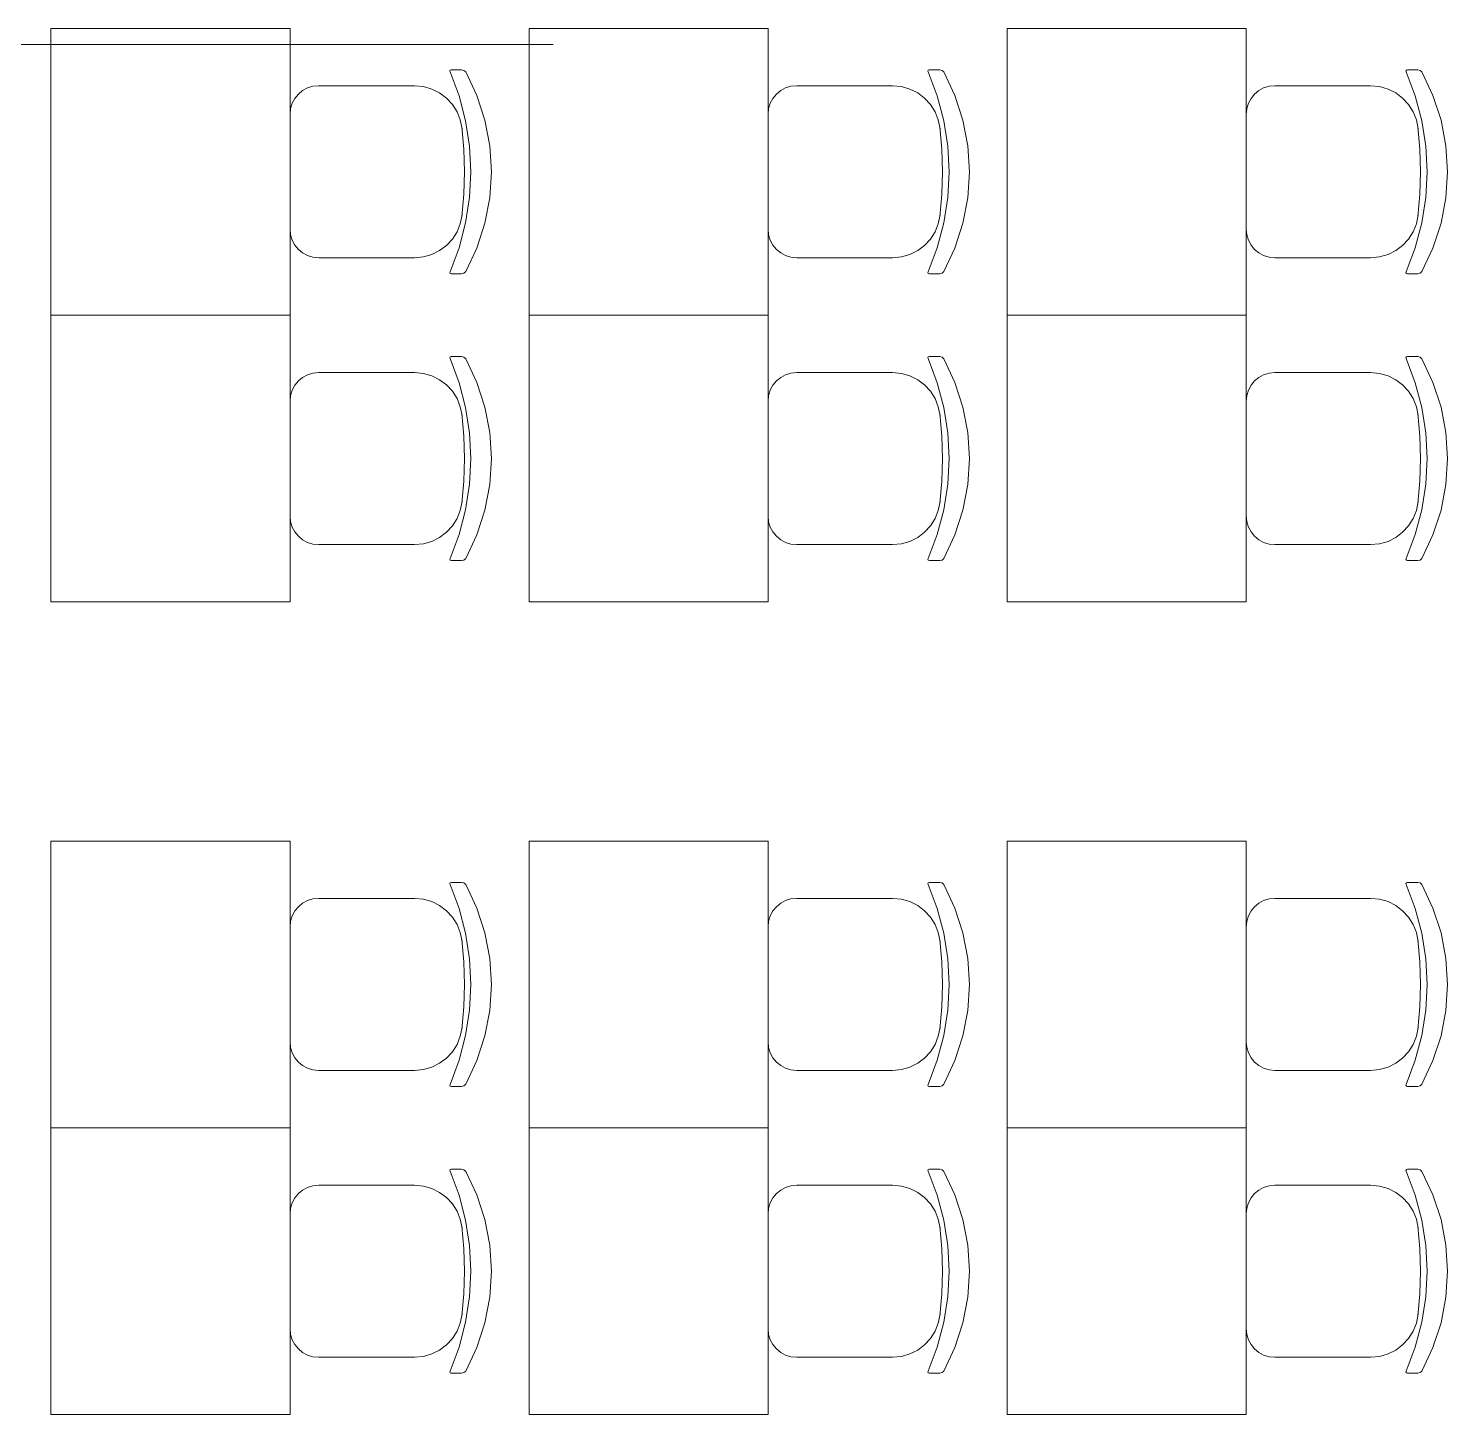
# Model space of a CAD drawing. Header units: millimetres. Extents: x 0 to 1189, y 0 to 841.
# Drawn here: x 413.06 to 442.75, y 316.92 to 345.92 of the extents above; entities that cross this region are included whole.
import ezdxf

# ---------------------------------------------------------------- set-up
doc = ezdxf.new("R2010")
doc.units = ezdxf.units.MM

msp = doc.modelspace()

# ---------------------------------------------------------------- linework, layer by layer
at = {"color": 253, "lineweight": 0, "true_color": 0x999999}
for points in [[(413.533632, 339.92429), (413.533632, 345.924299)], [(413.533632, 345.924299), (418.533639, 345.924299)], [(418.533639, 345.924299), (418.533639, 339.92429)], [(423.533647, 339.92429), (423.533647, 345.924299)], [(423.533647, 345.924299), (428.533655, 345.924299)], [(428.533655, 345.924299), (428.533655, 339.92429)], [(433.533662, 339.92429), (433.533662, 345.924299)], [(433.533662, 345.924299), (438.53367, 345.924299)], [(438.53367, 345.924299), (438.53367, 339.92429)], [(421.880645, 345.016298), (421.877645, 345.029298), (421.88627, 345.050673), (421.907645, 345.059298)], [(421.880645, 345.016298), (421.877645, 345.029298), (421.88627, 345.050673), (421.907645, 345.059298)], [(421.880645, 345.016298), (422.071004, 344.512656), (422.20802, 343.993171), (422.290848, 343.462249), (422.318645, 342.924295), (422.290848, 342.386481), (422.20802, 341.855793), (422.071004, 341.336355), (421.880645, 340.832291)], [(421.880645, 345.016298), (422.071004, 344.512656), (422.20802, 343.993171), (422.290848, 343.462249), (422.318645, 342.924295), (422.290848, 342.386481), (422.20802, 341.855793), (422.071004, 341.336355), (421.880645, 340.832291)], [(422.123645, 345.059298), (421.907645, 345.059298)], [(422.123645, 345.059298), (421.907645, 345.059298)], [(422.123645, 345.059298), (422.17252, 345.046673), (422.208645, 345.012298)], [(422.123645, 345.059298), (422.17252, 345.046673), (422.208645, 345.012298)], [(422.208645, 345.012298), (422.442364, 344.519266), (422.611396, 344.002796), (422.714052, 343.469077), (422.748646, 342.924295), (422.714052, 342.379934), (422.611396, 341.846168), (422.442364, 341.329464), (422.208645, 340.836291)], [(422.208645, 345.012298), (422.442364, 344.519266), (422.611396, 344.002796), (422.714052, 343.469077), (422.748646, 342.924295), (422.714052, 342.379934), (422.611396, 341.846168), (422.442364, 341.329464), (422.208645, 340.836291)], [(431.88066, 345.016298), (431.87766, 345.029298), (431.886285, 345.050673), (431.90766, 345.059298)], [(431.88066, 345.016298), (431.87766, 345.029298), (431.886285, 345.050673), (431.90766, 345.059298)], [(431.88066, 345.016298), (432.071019, 344.512656), (432.208035, 343.993171), (432.290864, 343.462249), (432.31866, 342.924295), (432.290864, 342.386481), (432.208035, 341.855793), (432.071019, 341.336355), (431.88066, 340.832291)], [(431.88066, 345.016298), (432.071019, 344.512656), (432.208035, 343.993171), (432.290864, 343.462249), (432.31866, 342.924295), (432.290864, 342.386481), (432.208035, 341.855793), (432.071019, 341.336355), (431.88066, 340.832291)], [(432.12366, 345.059298), (431.90766, 345.059298)], [(432.12366, 345.059298), (431.90766, 345.059298)], [(432.12366, 345.059298), (432.172535, 345.046673), (432.20866, 345.012298)], [(432.12366, 345.059298), (432.172535, 345.046673), (432.20866, 345.012298)], [(432.20866, 345.012298), (432.442379, 344.519266), (432.611411, 344.002796), (432.714067, 343.469077), (432.748661, 342.924295), (432.714067, 342.379934), (432.611411, 341.846168), (432.442379, 341.329464), (432.20866, 340.836291)], [(432.20866, 345.012298), (432.442379, 344.519266), (432.611411, 344.002796), (432.714067, 343.469077), (432.748661, 342.924295), (432.714067, 342.379934), (432.611411, 341.846168), (432.442379, 341.329464), (432.20866, 340.836291)], [(441.880675, 345.016298), (441.877675, 345.029298), (441.8863, 345.050673), (441.907675, 345.059298)], [(441.880675, 345.016298), (441.877675, 345.029298), (441.8863, 345.050673), (441.907675, 345.059298)], [(441.880675, 345.016298), (442.071035, 344.512656), (442.208051, 343.993171), (442.290879, 343.462249), (442.318676, 342.924295), (442.290879, 342.386481), (442.208051, 341.855793), (442.071035, 341.336355), (441.880675, 340.832291)], [(441.880675, 345.016298), (442.071035, 344.512656), (442.208051, 343.993171), (442.290879, 343.462249), (442.318676, 342.924295), (442.290879, 342.386481), (442.208051, 341.855793), (442.071035, 341.336355), (441.880675, 340.832291)], [(442.123675, 345.059298), (441.907675, 345.059298)], [(442.123675, 345.059298), (441.907675, 345.059298)], [(442.123675, 345.059298), (442.172551, 345.046673), (442.208676, 345.012298)], [(442.123675, 345.059298), (442.172551, 345.046673), (442.208676, 345.012298)], [(442.208676, 345.012298), (442.442395, 344.519266), (442.611426, 344.002796), (442.714083, 343.469077), (442.748676, 342.924295), (442.714083, 342.379934), (442.611426, 341.846168), (442.442395, 341.329464), (442.208676, 340.836291)], [(442.208676, 345.012298), (442.442395, 344.519266), (442.611426, 344.002796), (442.714083, 343.469077), (442.748676, 342.924295), (442.714083, 342.379934), (442.611426, 341.846168), (442.442395, 341.329464), (442.208676, 340.836291)], [(418.533639, 344.124296), (418.545845, 344.245398), (418.580843, 344.358109), (418.636208, 344.460039), (418.709515, 344.548797), (418.798337, 344.621993), (418.900249, 344.677235), (419.012826, 344.712133), (419.13364, 344.724297)], [(418.533639, 344.124296), (418.545845, 344.245398), (418.580843, 344.358109), (418.636208, 344.460039), (418.709515, 344.548797), (418.798337, 344.621993), (418.900249, 344.677235), (419.012826, 344.712133), (419.13364, 344.724297)], [(419.13364, 344.724297), (421.136643, 344.724297)], [(419.13364, 344.724297), (421.136643, 344.724297)], [(421.136643, 344.724297), (421.32488, 344.706584), (421.501785, 344.655532), (421.6639, 344.574268), (421.807769, 344.465922), (421.929936, 344.333623), (422.026942, 344.1805), (422.09533, 344.009681), (422.131645, 343.824296)], [(421.136643, 344.724297), (421.32488, 344.706584), (421.501785, 344.655532), (421.6639, 344.574268), (421.807769, 344.465922), (421.929936, 344.333623), (422.026942, 344.1805), (422.09533, 344.009681), (422.131645, 343.824296)], [(428.533655, 344.124296), (428.54586, 344.245398), (428.580858, 344.358109), (428.636223, 344.460039), (428.70953, 344.548797), (428.798352, 344.621993), (428.900265, 344.677235), (429.012841, 344.712133), (429.133656, 344.724297)], [(428.533655, 344.124296), (428.54586, 344.245398), (428.580858, 344.358109), (428.636223, 344.460039), (428.70953, 344.548797), (428.798352, 344.621993), (428.900265, 344.677235), (429.012841, 344.712133), (429.133656, 344.724297)], [(429.133656, 344.724297), (431.136659, 344.724297)], [(429.133656, 344.724297), (431.136659, 344.724297)], [(431.136659, 344.724297), (431.324895, 344.706584), (431.5018, 344.655532), (431.663915, 344.574268), (431.807785, 344.465922), (431.929951, 344.333623), (432.026957, 344.1805), (432.095346, 344.009681), (432.13166, 343.824296)], [(431.136659, 344.724297), (431.324895, 344.706584), (431.5018, 344.655532), (431.663915, 344.574268), (431.807785, 344.465922), (431.929951, 344.333623), (432.026957, 344.1805), (432.095346, 344.009681), (432.13166, 343.824296)], [(438.53367, 344.124296), (438.545875, 344.245398), (438.580873, 344.358109), (438.636238, 344.460039), (438.709545, 344.548797), (438.798368, 344.621993), (438.90028, 344.677235), (439.012856, 344.712133), (439.133671, 344.724297)], [(438.53367, 344.124296), (438.545875, 344.245398), (438.580873, 344.358109), (438.636238, 344.460039), (438.709545, 344.548797), (438.798368, 344.621993), (438.90028, 344.677235), (439.012856, 344.712133), (439.133671, 344.724297)], [(439.133671, 344.724297), (441.136674, 344.724297)], [(439.133671, 344.724297), (441.136674, 344.724297)], [(441.136674, 344.724297), (441.324911, 344.706584), (441.501815, 344.655532), (441.663931, 344.574268), (441.8078, 344.465922), (441.929966, 344.333623), (442.026972, 344.1805), (442.095361, 344.009681), (442.131675, 343.824296)], [(441.136674, 344.724297), (441.324911, 344.706584), (441.501815, 344.655532), (441.663931, 344.574268), (441.8078, 344.465922), (441.929966, 344.333623), (442.026972, 344.1805), (442.095361, 344.009681), (442.131675, 343.824296)], [(418.533639, 341.723293), (418.533639, 344.124296)], [(418.533639, 341.723293), (418.533639, 344.124296)], [(428.533655, 341.723293), (428.533655, 344.124296)], [(428.533655, 341.723293), (428.533655, 344.124296)], [(438.53367, 341.723293), (438.53367, 344.124296)], [(438.53367, 341.723293), (438.53367, 344.124296)], [(422.126645, 343.865296), (422.16852, 343.39592), (422.182645, 342.924295), (422.16852, 342.453044), (422.126645, 341.983293)], [(422.126645, 343.865296), (422.16852, 343.39592), (422.182645, 342.924295), (422.16852, 342.453044), (422.126645, 341.983293)], [(432.12666, 343.865296), (432.168535, 343.39592), (432.18266, 342.924295), (432.168535, 342.453044), (432.12666, 341.983293)], [(432.12666, 343.865296), (432.168535, 343.39592), (432.18266, 342.924295), (432.168535, 342.453044), (432.12666, 341.983293)], [(442.126675, 343.865296), (442.168551, 343.39592), (442.182676, 342.924295), (442.168551, 342.453044), (442.126675, 341.983293)], [(442.126675, 343.865296), (442.168551, 343.39592), (442.182676, 342.924295), (442.168551, 342.453044), (442.126675, 341.983293)], [(422.131645, 342.024293), (422.09533, 341.838908), (422.026942, 341.66809), (421.929936, 341.514966), (421.807769, 341.382667), (421.6639, 341.274321), (421.501785, 341.193058), (421.32488, 341.142005), (421.136643, 341.124292)], [(422.131645, 342.024293), (422.09533, 341.838908), (422.026942, 341.66809), (421.929936, 341.514966), (421.807769, 341.382667), (421.6639, 341.274321), (421.501785, 341.193058), (421.32488, 341.142005), (421.136643, 341.124292)], [(432.13166, 342.024293), (432.095346, 341.838908), (432.026957, 341.66809), (431.929951, 341.514966), (431.807785, 341.382667), (431.663915, 341.274321), (431.5018, 341.193058), (431.324895, 341.142005), (431.136659, 341.124292)], [(432.13166, 342.024293), (432.095346, 341.838908), (432.026957, 341.66809), (431.929951, 341.514966), (431.807785, 341.382667), (431.663915, 341.274321), (431.5018, 341.193058), (431.324895, 341.142005), (431.136659, 341.124292)], [(442.131675, 342.024293), (442.095361, 341.838908), (442.026972, 341.66809), (441.929966, 341.514966), (441.8078, 341.382667), (441.663931, 341.274321), (441.501815, 341.193058), (441.324911, 341.142005), (441.136674, 341.124292)], [(442.131675, 342.024293), (442.095361, 341.838908), (442.026972, 341.66809), (441.929966, 341.514966), (441.8078, 341.382667), (441.663931, 341.274321), (441.501815, 341.193058), (441.324911, 341.142005), (441.136674, 341.124292)], [(419.13364, 341.124292), (419.012826, 341.136497), (418.900249, 341.171495), (418.798337, 341.22686), (418.709515, 341.300167), (418.636208, 341.38899), (418.580843, 341.490902), (418.545845, 341.603478), (418.533639, 341.724293)], [(419.13364, 341.124292), (419.012826, 341.136497), (418.900249, 341.171495), (418.798337, 341.22686), (418.709515, 341.300167), (418.636208, 341.38899), (418.580843, 341.490902), (418.545845, 341.603478), (418.533639, 341.724293)], [(429.133656, 341.124292), (429.012841, 341.136497), (428.900265, 341.171495), (428.798352, 341.22686), (428.70953, 341.300167), (428.636223, 341.38899), (428.580858, 341.490902), (428.54586, 341.603478), (428.533655, 341.724293)], [(429.133656, 341.124292), (429.012841, 341.136497), (428.900265, 341.171495), (428.798352, 341.22686), (428.70953, 341.300167), (428.636223, 341.38899), (428.580858, 341.490902), (428.54586, 341.603478), (428.533655, 341.724293)], [(439.133671, 341.124292), (439.012856, 341.136497), (438.90028, 341.171495), (438.798368, 341.22686), (438.709545, 341.300167), (438.636238, 341.38899), (438.580873, 341.490902), (438.545875, 341.603478), (438.53367, 341.724293)], [(439.133671, 341.124292), (439.012856, 341.136497), (438.90028, 341.171495), (438.798368, 341.22686), (438.709545, 341.300167), (438.636238, 341.38899), (438.580873, 341.490902), (438.545875, 341.603478), (438.53367, 341.724293)], [(419.13364, 341.124292), (421.136643, 341.124292)], [(419.13364, 341.124292), (421.136643, 341.124292)], [(429.133656, 341.124292), (431.136659, 341.124292)], [(429.133656, 341.124292), (431.136659, 341.124292)], [(439.133671, 341.124292), (441.136674, 341.124292)], [(439.133671, 341.124292), (441.136674, 341.124292)], [(421.907645, 340.789291), (421.88627, 340.798291), (421.877645, 340.819291), (421.880645, 340.832291)], [(421.907645, 340.789291), (421.88627, 340.798291), (421.877645, 340.819291), (421.880645, 340.832291)], [(422.208645, 340.836291), (422.17252, 340.801916), (422.123645, 340.789291)], [(422.208645, 340.836291), (422.17252, 340.801916), (422.123645, 340.789291)], [(431.90766, 340.789291), (431.886285, 340.798291), (431.87766, 340.819291), (431.88066, 340.832291)], [(431.90766, 340.789291), (431.886285, 340.798291), (431.87766, 340.819291), (431.88066, 340.832291)], [(432.20866, 340.836291), (432.172535, 340.801916), (432.12366, 340.789291)], [(432.20866, 340.836291), (432.172535, 340.801916), (432.12366, 340.789291)], [(441.907675, 340.789291), (441.8863, 340.798291), (441.877675, 340.819291), (441.880675, 340.832291)], [(441.907675, 340.789291), (441.8863, 340.798291), (441.877675, 340.819291), (441.880675, 340.832291)], [(442.208676, 340.836291), (442.172551, 340.801916), (442.123675, 340.789291)], [(442.208676, 340.836291), (442.172551, 340.801916), (442.123675, 340.789291)], [(422.123645, 340.789291), (421.907645, 340.789291)], [(422.123645, 340.789291), (421.907645, 340.789291)], [(432.12366, 340.789291), (431.90766, 340.789291)], [(432.12366, 340.789291), (431.90766, 340.789291)], [(442.123675, 340.789291), (441.907675, 340.789291)], [(442.123675, 340.789291), (441.907675, 340.789291)], [(413.533632, 333.924281), (413.533632, 339.92429)], [(413.533632, 339.92429), (418.533639, 339.92429)], [(418.533639, 339.92429), (413.533632, 339.92429)], [(418.533639, 339.92429), (418.533639, 333.924281)], [(423.533647, 333.924281), (423.533647, 339.92429)], [(423.533647, 339.92429), (428.533655, 339.92429)], [(428.533655, 339.92429), (423.533647, 339.92429)], [(428.533655, 339.92429), (428.533655, 333.924281)], [(433.533662, 333.924281), (433.533662, 339.92429)], [(433.533662, 339.92429), (438.53367, 339.92429)], [(438.53367, 339.92429), (433.533662, 339.92429)], [(438.53367, 339.92429), (438.53367, 333.924281)], [(421.880645, 339.016289), (421.877645, 339.029289), (421.88627, 339.050664), (421.907645, 339.059289)], [(421.880645, 339.016289), (421.877645, 339.029289), (421.88627, 339.050664), (421.907645, 339.059289)], [(422.123645, 339.059289), (421.907645, 339.059289)], [(422.123645, 339.059289), (421.907645, 339.059289)], [(422.123645, 339.059289), (422.17252, 339.046664), (422.208645, 339.012289)], [(422.123645, 339.059289), (422.17252, 339.046664), (422.208645, 339.012289)], [(431.88066, 339.016289), (431.87766, 339.029289), (431.886285, 339.050664), (431.90766, 339.059289)], [(431.88066, 339.016289), (431.87766, 339.029289), (431.886285, 339.050664), (431.90766, 339.059289)], [(432.12366, 339.059289), (431.90766, 339.059289)], [(432.12366, 339.059289), (431.90766, 339.059289)], [(432.12366, 339.059289), (432.172535, 339.046664), (432.20866, 339.012289)], [(432.12366, 339.059289), (432.172535, 339.046664), (432.20866, 339.012289)], [(441.880675, 339.016289), (441.877675, 339.029289), (441.8863, 339.050664), (441.907675, 339.059289)], [(441.880675, 339.016289), (441.877675, 339.029289), (441.8863, 339.050664), (441.907675, 339.059289)], [(442.123675, 339.059289), (441.907675, 339.059289)], [(442.123675, 339.059289), (441.907675, 339.059289)], [(442.123675, 339.059289), (442.172551, 339.046664), (442.208676, 339.012289)], [(442.123675, 339.059289), (442.172551, 339.046664), (442.208676, 339.012289)], [(421.880645, 339.016289), (422.071004, 338.512647), (422.20802, 337.993162), (422.290848, 337.462239), (422.318645, 336.924285), (422.290848, 336.386472), (422.20802, 335.855784), (422.071004, 335.336346), (421.880645, 334.832282)], [(421.880645, 339.016289), (422.071004, 338.512647), (422.20802, 337.993162), (422.290848, 337.462239), (422.318645, 336.924285), (422.290848, 336.386472), (422.20802, 335.855784), (422.071004, 335.336346), (421.880645, 334.832282)], [(422.208645, 339.012289), (422.442364, 338.519257), (422.611396, 338.002787), (422.714052, 337.469068), (422.748646, 336.924285), (422.714052, 336.379925), (422.611396, 335.846159), (422.442364, 335.329455), (422.208645, 334.836282)], [(422.208645, 339.012289), (422.442364, 338.519257), (422.611396, 338.002787), (422.714052, 337.469068), (422.748646, 336.924285), (422.714052, 336.379925), (422.611396, 335.846159), (422.442364, 335.329455), (422.208645, 334.836282)], [(431.88066, 339.016289), (432.071019, 338.512647), (432.208035, 337.993162), (432.290864, 337.462239), (432.31866, 336.924285), (432.290864, 336.386472), (432.208035, 335.855784), (432.071019, 335.336346), (431.88066, 334.832282)], [(431.88066, 339.016289), (432.071019, 338.512647), (432.208035, 337.993162), (432.290864, 337.462239), (432.31866, 336.924285), (432.290864, 336.386472), (432.208035, 335.855784), (432.071019, 335.336346), (431.88066, 334.832282)], [(432.20866, 339.012289), (432.442379, 338.519257), (432.611411, 338.002787), (432.714067, 337.469068), (432.748661, 336.924285), (432.714067, 336.379925), (432.611411, 335.846159), (432.442379, 335.329455), (432.20866, 334.836282)], [(432.20866, 339.012289), (432.442379, 338.519257), (432.611411, 338.002787), (432.714067, 337.469068), (432.748661, 336.924285), (432.714067, 336.379925), (432.611411, 335.846159), (432.442379, 335.329455), (432.20866, 334.836282)], [(441.880675, 339.016289), (442.071035, 338.512647), (442.208051, 337.993162), (442.290879, 337.462239), (442.318676, 336.924285), (442.290879, 336.386472), (442.208051, 335.855784), (442.071035, 335.336346), (441.880675, 334.832282)], [(441.880675, 339.016289), (442.071035, 338.512647), (442.208051, 337.993162), (442.290879, 337.462239), (442.318676, 336.924285), (442.290879, 336.386472), (442.208051, 335.855784), (442.071035, 335.336346), (441.880675, 334.832282)], [(442.208676, 339.012289), (442.442395, 338.519257), (442.611426, 338.002787), (442.714083, 337.469068), (442.748676, 336.924285), (442.714083, 336.379925), (442.611426, 335.846159), (442.442395, 335.329455), (442.208676, 334.836282)], [(442.208676, 339.012289), (442.442395, 338.519257), (442.611426, 338.002787), (442.714083, 337.469068), (442.748676, 336.924285), (442.714083, 336.379925), (442.611426, 335.846159), (442.442395, 335.329455), (442.208676, 334.836282)], [(418.533639, 338.124287), (418.545845, 338.245389), (418.580843, 338.3581), (418.636208, 338.46003), (418.709515, 338.548788), (418.798337, 338.621983), (418.900249, 338.677226), (419.012826, 338.712124), (419.13364, 338.724288)], [(418.533639, 338.124287), (418.545845, 338.245389), (418.580843, 338.3581), (418.636208, 338.46003), (418.709515, 338.548788), (418.798337, 338.621983), (418.900249, 338.677226), (419.012826, 338.712124), (419.13364, 338.724288)], [(419.13364, 338.724288), (421.136643, 338.724288)], [(419.13364, 338.724288), (421.136643, 338.724288)], [(421.136643, 338.724288), (421.32488, 338.706575), (421.501785, 338.655522), (421.6639, 338.574259), (421.807769, 338.465913), (421.929936, 338.333614), (422.026942, 338.18049), (422.09533, 338.009672), (422.131645, 337.824287)], [(421.136643, 338.724288), (421.32488, 338.706575), (421.501785, 338.655522), (421.6639, 338.574259), (421.807769, 338.465913), (421.929936, 338.333614), (422.026942, 338.18049), (422.09533, 338.009672), (422.131645, 337.824287)], [(428.533655, 338.124287), (428.54586, 338.245389), (428.580858, 338.3581), (428.636223, 338.46003), (428.70953, 338.548788), (428.798352, 338.621983), (428.900265, 338.677226), (429.012841, 338.712124), (429.133656, 338.724288)], [(428.533655, 338.124287), (428.54586, 338.245389), (428.580858, 338.3581), (428.636223, 338.46003), (428.70953, 338.548788), (428.798352, 338.621983), (428.900265, 338.677226), (429.012841, 338.712124), (429.133656, 338.724288)], [(429.133656, 338.724288), (431.136659, 338.724288)], [(429.133656, 338.724288), (431.136659, 338.724288)], [(431.136659, 338.724288), (431.324895, 338.706575), (431.5018, 338.655522), (431.663915, 338.574259), (431.807785, 338.465913), (431.929951, 338.333614), (432.026957, 338.18049), (432.095346, 338.009672), (432.13166, 337.824287)], [(431.136659, 338.724288), (431.324895, 338.706575), (431.5018, 338.655522), (431.663915, 338.574259), (431.807785, 338.465913), (431.929951, 338.333614), (432.026957, 338.18049), (432.095346, 338.009672), (432.13166, 337.824287)], [(438.53367, 338.124287), (438.545875, 338.245389), (438.580873, 338.3581), (438.636238, 338.46003), (438.709545, 338.548788), (438.798368, 338.621983), (438.90028, 338.677226), (439.012856, 338.712124), (439.133671, 338.724288)], [(438.53367, 338.124287), (438.545875, 338.245389), (438.580873, 338.3581), (438.636238, 338.46003), (438.709545, 338.548788), (438.798368, 338.621983), (438.90028, 338.677226), (439.012856, 338.712124), (439.133671, 338.724288)], [(439.133671, 338.724288), (441.136674, 338.724288)], [(439.133671, 338.724288), (441.136674, 338.724288)], [(441.136674, 338.724288), (441.324911, 338.706575), (441.501815, 338.655522), (441.663931, 338.574259), (441.8078, 338.465913), (441.929966, 338.333614), (442.026972, 338.18049), (442.095361, 338.009672), (442.131675, 337.824287)], [(441.136674, 338.724288), (441.324911, 338.706575), (441.501815, 338.655522), (441.663931, 338.574259), (441.8078, 338.465913), (441.929966, 338.333614), (442.026972, 338.18049), (442.095361, 338.009672), (442.131675, 337.824287)], [(418.533639, 335.723284), (418.533639, 338.124287)], [(418.533639, 335.723284), (418.533639, 338.124287)], [(422.126645, 337.865287), (422.16852, 337.395911), (422.182645, 336.924285), (422.16852, 336.453035), (422.126645, 335.983284)], [(422.126645, 337.865287), (422.16852, 337.395911), (422.182645, 336.924285), (422.16852, 336.453035), (422.126645, 335.983284)], [(428.533655, 335.723284), (428.533655, 338.124287)], [(428.533655, 335.723284), (428.533655, 338.124287)], [(432.12666, 337.865287), (432.168535, 337.395911), (432.18266, 336.924285), (432.168535, 336.453035), (432.12666, 335.983284)], [(432.12666, 337.865287), (432.168535, 337.395911), (432.18266, 336.924285), (432.168535, 336.453035), (432.12666, 335.983284)], [(438.53367, 335.723284), (438.53367, 338.124287)], [(438.53367, 335.723284), (438.53367, 338.124287)], [(442.126675, 337.865287), (442.168551, 337.395911), (442.182676, 336.924285), (442.168551, 336.453035), (442.126675, 335.983284)], [(442.126675, 337.865287), (442.168551, 337.395911), (442.182676, 336.924285), (442.168551, 336.453035), (442.126675, 335.983284)], [(422.131645, 336.024284), (422.09533, 335.838899), (422.026942, 335.66808), (421.929936, 335.514957), (421.807769, 335.382658), (421.6639, 335.274312), (421.501785, 335.193048), (421.32488, 335.141996), (421.136643, 335.124283)], [(422.131645, 336.024284), (422.09533, 335.838899), (422.026942, 335.66808), (421.929936, 335.514957), (421.807769, 335.382658), (421.6639, 335.274312), (421.501785, 335.193048), (421.32488, 335.141996), (421.136643, 335.124283)], [(432.13166, 336.024284), (432.095346, 335.838899), (432.026957, 335.66808), (431.929951, 335.514957), (431.807785, 335.382658), (431.663915, 335.274312), (431.5018, 335.193048), (431.324895, 335.141996), (431.136659, 335.124283)], [(432.13166, 336.024284), (432.095346, 335.838899), (432.026957, 335.66808), (431.929951, 335.514957), (431.807785, 335.382658), (431.663915, 335.274312), (431.5018, 335.193048), (431.324895, 335.141996), (431.136659, 335.124283)], [(442.131675, 336.024284), (442.095361, 335.838899), (442.026972, 335.66808), (441.929966, 335.514957), (441.8078, 335.382658), (441.663931, 335.274312), (441.501815, 335.193048), (441.324911, 335.141996), (441.136674, 335.124283)], [(442.131675, 336.024284), (442.095361, 335.838899), (442.026972, 335.66808), (441.929966, 335.514957), (441.8078, 335.382658), (441.663931, 335.274312), (441.501815, 335.193048), (441.324911, 335.141996), (441.136674, 335.124283)], [(419.13364, 335.124283), (419.012826, 335.136488), (418.900249, 335.171486), (418.798337, 335.226851), (418.709515, 335.300158), (418.636208, 335.38898), (418.580843, 335.490893), (418.545845, 335.603469), (418.533639, 335.724284)], [(419.13364, 335.124283), (419.012826, 335.136488), (418.900249, 335.171486), (418.798337, 335.226851), (418.709515, 335.300158), (418.636208, 335.38898), (418.580843, 335.490893), (418.545845, 335.603469), (418.533639, 335.724284)], [(429.133656, 335.124283), (429.012841, 335.136488), (428.900265, 335.171486), (428.798352, 335.226851), (428.70953, 335.300158), (428.636223, 335.38898), (428.580858, 335.490893), (428.54586, 335.603469), (428.533655, 335.724284)], [(429.133656, 335.124283), (429.012841, 335.136488), (428.900265, 335.171486), (428.798352, 335.226851), (428.70953, 335.300158), (428.636223, 335.38898), (428.580858, 335.490893), (428.54586, 335.603469), (428.533655, 335.724284)], [(439.133671, 335.124283), (439.012856, 335.136488), (438.90028, 335.171486), (438.798368, 335.226851), (438.709545, 335.300158), (438.636238, 335.38898), (438.580873, 335.490893), (438.545875, 335.603469), (438.53367, 335.724284)], [(439.133671, 335.124283), (439.012856, 335.136488), (438.90028, 335.171486), (438.798368, 335.226851), (438.709545, 335.300158), (438.636238, 335.38898), (438.580873, 335.490893), (438.545875, 335.603469), (438.53367, 335.724284)], [(419.13364, 335.124283), (421.136643, 335.124283)], [(419.13364, 335.124283), (421.136643, 335.124283)], [(429.133656, 335.124283), (431.136659, 335.124283)], [(429.133656, 335.124283), (431.136659, 335.124283)], [(439.133671, 335.124283), (441.136674, 335.124283)], [(439.133671, 335.124283), (441.136674, 335.124283)], [(421.907645, 334.789282), (421.88627, 334.798282), (421.877645, 334.819282), (421.880645, 334.832282)], [(421.907645, 334.789282), (421.88627, 334.798282), (421.877645, 334.819282), (421.880645, 334.832282)], [(422.123645, 334.789282), (421.907645, 334.789282)], [(422.123645, 334.789282), (421.907645, 334.789282)], [(422.208645, 334.836282), (422.17252, 334.801907), (422.123645, 334.789282)], [(422.208645, 334.836282), (422.17252, 334.801907), (422.123645, 334.789282)], [(431.90766, 334.789282), (431.886285, 334.798282), (431.87766, 334.819282), (431.88066, 334.832282)], [(431.90766, 334.789282), (431.886285, 334.798282), (431.87766, 334.819282), (431.88066, 334.832282)], [(432.12366, 334.789282), (431.90766, 334.789282)], [(432.12366, 334.789282), (431.90766, 334.789282)], [(432.20866, 334.836282), (432.172535, 334.801907), (432.12366, 334.789282)], [(432.20866, 334.836282), (432.172535, 334.801907), (432.12366, 334.789282)], [(441.907675, 334.789282), (441.8863, 334.798282), (441.877675, 334.819282), (441.880675, 334.832282)], [(441.907675, 334.789282), (441.8863, 334.798282), (441.877675, 334.819282), (441.880675, 334.832282)], [(442.123675, 334.789282), (441.907675, 334.789282)], [(442.123675, 334.789282), (441.907675, 334.789282)], [(442.208676, 334.836282), (442.172551, 334.801907), (442.123675, 334.789282)], [(442.208676, 334.836282), (442.172551, 334.801907), (442.123675, 334.789282)], [(418.533639, 333.924281), (413.533632, 333.924281)], [(428.533655, 333.924281), (423.533647, 333.924281)], [(438.53367, 333.924281), (433.533662, 333.924281)], [(413.533632, 322.924264), (413.533632, 328.924273)], [(413.533632, 328.924273), (418.533639, 328.924273)], [(418.533639, 328.924273), (418.533639, 322.924264)], [(423.533647, 322.924264), (423.533647, 328.924273)], [(423.533647, 328.924273), (428.533655, 328.924273)], [(428.533655, 328.924273), (428.533655, 322.924264)], [(433.533662, 322.924264), (433.533662, 328.924273)], [(433.533662, 328.924273), (438.53367, 328.924273)], [(438.53367, 328.924273), (438.53367, 322.924264)], [(421.880645, 328.016272), (421.877645, 328.029272), (421.88627, 328.050647), (421.907645, 328.059272)], [(421.880645, 328.016272), (421.877645, 328.029272), (421.88627, 328.050647), (421.907645, 328.059272)], [(422.123645, 328.059272), (421.907645, 328.059272)], [(422.123645, 328.059272), (421.907645, 328.059272)], [(422.123645, 328.059272), (422.17252, 328.046647), (422.208645, 328.012272)], [(422.123645, 328.059272), (422.17252, 328.046647), (422.208645, 328.012272)], [(431.88066, 328.016272), (431.87766, 328.029272), (431.886285, 328.050647), (431.90766, 328.059272)], [(431.88066, 328.016272), (431.87766, 328.029272), (431.886285, 328.050647), (431.90766, 328.059272)], [(432.12366, 328.059272), (431.90766, 328.059272)], [(432.12366, 328.059272), (431.90766, 328.059272)], [(432.12366, 328.059272), (432.172535, 328.046647), (432.20866, 328.012272)], [(432.12366, 328.059272), (432.172535, 328.046647), (432.20866, 328.012272)], [(441.880675, 328.016272), (441.877675, 328.029272), (441.8863, 328.050647), (441.907675, 328.059272)], [(441.880675, 328.016272), (441.877675, 328.029272), (441.8863, 328.050647), (441.907675, 328.059272)], [(442.123675, 328.059272), (441.907675, 328.059272)], [(442.123675, 328.059272), (441.907675, 328.059272)], [(442.123675, 328.059272), (442.172551, 328.046647), (442.208676, 328.012272)], [(442.123675, 328.059272), (442.172551, 328.046647), (442.208676, 328.012272)], [(421.880645, 328.016272), (422.071004, 327.51263), (422.20802, 326.993145), (422.290848, 326.462223), (422.318645, 325.924269), (422.290848, 325.386455), (422.20802, 324.855767), (422.071004, 324.336329), (421.880645, 323.832265)], [(421.880645, 328.016272), (422.071004, 327.51263), (422.20802, 326.993145), (422.290848, 326.462223), (422.318645, 325.924269), (422.290848, 325.386455), (422.20802, 324.855767), (422.071004, 324.336329), (421.880645, 323.832265)], [(422.208645, 328.012272), (422.442364, 327.51924), (422.611396, 327.00277), (422.714052, 326.469051), (422.748646, 325.924269), (422.714052, 325.379908), (422.611396, 324.846142), (422.442364, 324.329438), (422.208645, 323.836265)], [(422.208645, 328.012272), (422.442364, 327.51924), (422.611396, 327.00277), (422.714052, 326.469051), (422.748646, 325.924269), (422.714052, 325.379908), (422.611396, 324.846142), (422.442364, 324.329438), (422.208645, 323.836265)], [(431.88066, 328.016272), (432.071019, 327.51263), (432.208035, 326.993145), (432.290864, 326.462223), (432.31866, 325.924269), (432.290864, 325.386455), (432.208035, 324.855767), (432.071019, 324.336329), (431.88066, 323.832265)], [(431.88066, 328.016272), (432.071019, 327.51263), (432.208035, 326.993145), (432.290864, 326.462223), (432.31866, 325.924269), (432.290864, 325.386455), (432.208035, 324.855767), (432.071019, 324.336329), (431.88066, 323.832265)], [(432.20866, 328.012272), (432.442379, 327.51924), (432.611411, 327.00277), (432.714067, 326.469051), (432.748661, 325.924269), (432.714067, 325.379908), (432.611411, 324.846142), (432.442379, 324.329438), (432.20866, 323.836265)], [(432.20866, 328.012272), (432.442379, 327.51924), (432.611411, 327.00277), (432.714067, 326.469051), (432.748661, 325.924269), (432.714067, 325.379908), (432.611411, 324.846142), (432.442379, 324.329438), (432.20866, 323.836265)], [(441.880675, 328.016272), (442.071035, 327.51263), (442.208051, 326.993145), (442.290879, 326.462223), (442.318676, 325.924269), (442.290879, 325.386455), (442.208051, 324.855767), (442.071035, 324.336329), (441.880675, 323.832265)], [(441.880675, 328.016272), (442.071035, 327.51263), (442.208051, 326.993145), (442.290879, 326.462223), (442.318676, 325.924269), (442.290879, 325.386455), (442.208051, 324.855767), (442.071035, 324.336329), (441.880675, 323.832265)], [(442.208676, 328.012272), (442.442395, 327.51924), (442.611426, 327.00277), (442.714083, 326.469051), (442.748676, 325.924269), (442.714083, 325.379908), (442.611426, 324.846142), (442.442395, 324.329438), (442.208676, 323.836265)], [(442.208676, 328.012272), (442.442395, 327.51924), (442.611426, 327.00277), (442.714083, 326.469051), (442.748676, 325.924269), (442.714083, 325.379908), (442.611426, 324.846142), (442.442395, 324.329438), (442.208676, 323.836265)], [(418.533639, 327.12427), (418.545845, 327.245372), (418.580843, 327.358083), (418.636208, 327.460013), (418.709515, 327.548771), (418.798337, 327.621967), (418.900249, 327.677209), (419.012826, 327.712107), (419.13364, 327.724271)], [(418.533639, 327.12427), (418.545845, 327.245372), (418.580843, 327.358083), (418.636208, 327.460013), (418.709515, 327.548771), (418.798337, 327.621967), (418.900249, 327.677209), (419.012826, 327.712107), (419.13364, 327.724271)], [(419.13364, 327.724271), (421.136643, 327.724271)], [(419.13364, 327.724271), (421.136643, 327.724271)], [(421.136643, 327.724271), (421.32488, 327.706558), (421.501785, 327.655506), (421.6639, 327.574242), (421.807769, 327.465896), (421.929936, 327.333597), (422.026942, 327.180474), (422.09533, 327.009655), (422.131645, 326.82427)], [(421.136643, 327.724271), (421.32488, 327.706558), (421.501785, 327.655506), (421.6639, 327.574242), (421.807769, 327.465896), (421.929936, 327.333597), (422.026942, 327.180474), (422.09533, 327.009655), (422.131645, 326.82427)], [(428.533655, 327.12427), (428.54586, 327.245372), (428.580858, 327.358083), (428.636223, 327.460013), (428.70953, 327.548771), (428.798352, 327.621967), (428.900265, 327.677209), (429.012841, 327.712107), (429.133656, 327.724271)], [(428.533655, 327.12427), (428.54586, 327.245372), (428.580858, 327.358083), (428.636223, 327.460013), (428.70953, 327.548771), (428.798352, 327.621967), (428.900265, 327.677209), (429.012841, 327.712107), (429.133656, 327.724271)], [(429.133656, 327.724271), (431.136659, 327.724271)], [(429.133656, 327.724271), (431.136659, 327.724271)], [(431.136659, 327.724271), (431.324895, 327.706558), (431.5018, 327.655506), (431.663915, 327.574242), (431.807785, 327.465896), (431.929951, 327.333597), (432.026957, 327.180474), (432.095346, 327.009655), (432.13166, 326.82427)], [(431.136659, 327.724271), (431.324895, 327.706558), (431.5018, 327.655506), (431.663915, 327.574242), (431.807785, 327.465896), (431.929951, 327.333597), (432.026957, 327.180474), (432.095346, 327.009655), (432.13166, 326.82427)], [(438.53367, 327.12427), (438.545875, 327.245372), (438.580873, 327.358083), (438.636238, 327.460013), (438.709545, 327.548771), (438.798368, 327.621967), (438.90028, 327.677209), (439.012856, 327.712107), (439.133671, 327.724271)], [(438.53367, 327.12427), (438.545875, 327.245372), (438.580873, 327.358083), (438.636238, 327.460013), (438.709545, 327.548771), (438.798368, 327.621967), (438.90028, 327.677209), (439.012856, 327.712107), (439.133671, 327.724271)], [(439.133671, 327.724271), (441.136674, 327.724271)], [(439.133671, 327.724271), (441.136674, 327.724271)], [(441.136674, 327.724271), (441.324911, 327.706558), (441.501815, 327.655506), (441.663931, 327.574242), (441.8078, 327.465896), (441.929966, 327.333597), (442.026972, 327.180474), (442.095361, 327.009655), (442.131675, 326.82427)], [(441.136674, 327.724271), (441.324911, 327.706558), (441.501815, 327.655506), (441.663931, 327.574242), (441.8078, 327.465896), (441.929966, 327.333597), (442.026972, 327.180474), (442.095361, 327.009655), (442.131675, 326.82427)], [(418.533639, 324.723267), (418.533639, 327.12427)], [(418.533639, 324.723267), (418.533639, 327.12427)], [(422.126645, 326.86527), (422.16852, 326.395894), (422.182645, 325.924269), (422.16852, 325.453018), (422.126645, 324.983267)], [(422.126645, 326.86527), (422.16852, 326.395894), (422.182645, 325.924269), (422.16852, 325.453018), (422.126645, 324.983267)], [(428.533655, 324.723267), (428.533655, 327.12427)], [(428.533655, 324.723267), (428.533655, 327.12427)], [(432.12666, 326.86527), (432.168535, 326.395894), (432.18266, 325.924269), (432.168535, 325.453018), (432.12666, 324.983267)], [(432.12666, 326.86527), (432.168535, 326.395894), (432.18266, 325.924269), (432.168535, 325.453018), (432.12666, 324.983267)], [(438.53367, 324.723267), (438.53367, 327.12427)], [(438.53367, 324.723267), (438.53367, 327.12427)], [(442.126675, 326.86527), (442.168551, 326.395894), (442.182676, 325.924269), (442.168551, 325.453018), (442.126675, 324.983267)], [(442.126675, 326.86527), (442.168551, 326.395894), (442.182676, 325.924269), (442.168551, 325.453018), (442.126675, 324.983267)], [(422.131645, 325.024267), (422.09533, 324.838882), (422.026942, 324.668064), (421.929936, 324.51494), (421.807769, 324.382641), (421.6639, 324.274295), (421.501785, 324.193032), (421.32488, 324.141979), (421.136643, 324.124266)], [(422.131645, 325.024267), (422.09533, 324.838882), (422.026942, 324.668064), (421.929936, 324.51494), (421.807769, 324.382641), (421.6639, 324.274295), (421.501785, 324.193032), (421.32488, 324.141979), (421.136643, 324.124266)], [(432.13166, 325.024267), (432.095346, 324.838882), (432.026957, 324.668064), (431.929951, 324.51494), (431.807785, 324.382641), (431.663915, 324.274295), (431.5018, 324.193032), (431.324895, 324.141979), (431.136659, 324.124266)], [(432.13166, 325.024267), (432.095346, 324.838882), (432.026957, 324.668064), (431.929951, 324.51494), (431.807785, 324.382641), (431.663915, 324.274295), (431.5018, 324.193032), (431.324895, 324.141979), (431.136659, 324.124266)], [(442.131675, 325.024267), (442.095361, 324.838882), (442.026972, 324.668064), (441.929966, 324.51494), (441.8078, 324.382641), (441.663931, 324.274295), (441.501815, 324.193032), (441.324911, 324.141979), (441.136674, 324.124266)], [(442.131675, 325.024267), (442.095361, 324.838882), (442.026972, 324.668064), (441.929966, 324.51494), (441.8078, 324.382641), (441.663931, 324.274295), (441.501815, 324.193032), (441.324911, 324.141979), (441.136674, 324.124266)], [(419.13364, 324.124266), (419.012826, 324.136471), (418.900249, 324.171469), (418.798337, 324.226834), (418.709515, 324.300141), (418.636208, 324.388964), (418.580843, 324.490876), (418.545845, 324.603452), (418.533639, 324.724267)], [(419.13364, 324.124266), (419.012826, 324.136471), (418.900249, 324.171469), (418.798337, 324.226834), (418.709515, 324.300141), (418.636208, 324.388964), (418.580843, 324.490876), (418.545845, 324.603452), (418.533639, 324.724267)], [(429.133656, 324.124266), (429.012841, 324.136471), (428.900265, 324.171469), (428.798352, 324.226834), (428.70953, 324.300141), (428.636223, 324.388964), (428.580858, 324.490876), (428.54586, 324.603452), (428.533655, 324.724267)], [(429.133656, 324.124266), (429.012841, 324.136471), (428.900265, 324.171469), (428.798352, 324.226834), (428.70953, 324.300141), (428.636223, 324.388964), (428.580858, 324.490876), (428.54586, 324.603452), (428.533655, 324.724267)], [(439.133671, 324.124266), (439.012856, 324.136471), (438.90028, 324.171469), (438.798368, 324.226834), (438.709545, 324.300141), (438.636238, 324.388964), (438.580873, 324.490876), (438.545875, 324.603452), (438.53367, 324.724267)], [(439.133671, 324.124266), (439.012856, 324.136471), (438.90028, 324.171469), (438.798368, 324.226834), (438.709545, 324.300141), (438.636238, 324.388964), (438.580873, 324.490876), (438.545875, 324.603452), (438.53367, 324.724267)], [(419.13364, 324.124266), (421.136643, 324.124266)], [(419.13364, 324.124266), (421.136643, 324.124266)], [(429.133656, 324.124266), (431.136659, 324.124266)], [(429.133656, 324.124266), (431.136659, 324.124266)], [(439.133671, 324.124266), (441.136674, 324.124266)], [(439.133671, 324.124266), (441.136674, 324.124266)], [(421.907645, 323.789265), (421.88627, 323.798265), (421.877645, 323.819265), (421.880645, 323.832265)], [(421.907645, 323.789265), (421.88627, 323.798265), (421.877645, 323.819265), (421.880645, 323.832265)], [(422.123645, 323.789265), (421.907645, 323.789265)], [(422.123645, 323.789265), (421.907645, 323.789265)], [(422.208645, 323.836265), (422.17252, 323.80189), (422.123645, 323.789265)], [(422.208645, 323.836265), (422.17252, 323.80189), (422.123645, 323.789265)], [(431.90766, 323.789265), (431.886285, 323.798265), (431.87766, 323.819265), (431.88066, 323.832265)], [(431.90766, 323.789265), (431.886285, 323.798265), (431.87766, 323.819265), (431.88066, 323.832265)], [(432.12366, 323.789265), (431.90766, 323.789265)], [(432.12366, 323.789265), (431.90766, 323.789265)], [(432.20866, 323.836265), (432.172535, 323.80189), (432.12366, 323.789265)], [(432.20866, 323.836265), (432.172535, 323.80189), (432.12366, 323.789265)], [(441.907675, 323.789265), (441.8863, 323.798265), (441.877675, 323.819265), (441.880675, 323.832265)], [(441.907675, 323.789265), (441.8863, 323.798265), (441.877675, 323.819265), (441.880675, 323.832265)], [(442.123675, 323.789265), (441.907675, 323.789265)], [(442.123675, 323.789265), (441.907675, 323.789265)], [(442.208676, 323.836265), (442.172551, 323.80189), (442.123675, 323.789265)], [(442.208676, 323.836265), (442.172551, 323.80189), (442.123675, 323.789265)], [(413.533632, 316.924255), (413.533632, 322.924264)], [(413.533632, 322.924264), (418.533639, 322.924264)], [(418.533639, 322.924264), (413.533632, 322.924264)], [(418.533639, 322.924264), (418.533639, 316.924255)], [(423.533647, 316.924255), (423.533647, 322.924264)], [(423.533647, 322.924264), (428.533655, 322.924264)], [(428.533655, 322.924264), (423.533647, 322.924264)], [(428.533655, 322.924264), (428.533655, 316.924255)], [(433.533662, 316.924255), (433.533662, 322.924264)], [(433.533662, 322.924264), (438.53367, 322.924264)], [(438.53367, 322.924264), (433.533662, 322.924264)], [(438.53367, 322.924264), (438.53367, 316.924255)], [(421.880645, 322.016263), (421.877645, 322.029263), (421.88627, 322.050638), (421.907645, 322.059263)], [(421.880645, 322.016263), (421.877645, 322.029263), (421.88627, 322.050638), (421.907645, 322.059263)], [(421.880645, 322.016263), (422.071004, 321.512621), (422.20802, 320.993136), (422.290848, 320.462213), (422.318645, 319.924259), (422.290848, 319.386446), (422.20802, 318.855758), (422.071004, 318.33632), (421.880645, 317.832256)], [(421.880645, 322.016263), (422.071004, 321.512621), (422.20802, 320.993136), (422.290848, 320.462213), (422.318645, 319.924259), (422.290848, 319.386446), (422.20802, 318.855758), (422.071004, 318.33632), (421.880645, 317.832256)], [(422.123645, 322.059263), (421.907645, 322.059263)], [(422.123645, 322.059263), (421.907645, 322.059263)], [(422.123645, 322.059263), (422.17252, 322.046638), (422.208645, 322.012263)], [(422.123645, 322.059263), (422.17252, 322.046638), (422.208645, 322.012263)], [(422.208645, 322.012263), (422.442364, 321.519231), (422.611396, 321.002761), (422.714052, 320.469042), (422.748646, 319.924259), (422.714052, 319.379899), (422.611396, 318.846133), (422.442364, 318.329429), (422.208645, 317.836256)], [(422.208645, 322.012263), (422.442364, 321.519231), (422.611396, 321.002761), (422.714052, 320.469042), (422.748646, 319.924259), (422.714052, 319.379899), (422.611396, 318.846133), (422.442364, 318.329429), (422.208645, 317.836256)], [(431.88066, 322.016263), (431.87766, 322.029263), (431.886285, 322.050638), (431.90766, 322.059263)], [(431.88066, 322.016263), (431.87766, 322.029263), (431.886285, 322.050638), (431.90766, 322.059263)], [(431.88066, 322.016263), (432.071019, 321.512621), (432.208035, 320.993136), (432.290864, 320.462213), (432.31866, 319.924259), (432.290864, 319.386446), (432.208035, 318.855758), (432.071019, 318.33632), (431.88066, 317.832256)], [(431.88066, 322.016263), (432.071019, 321.512621), (432.208035, 320.993136), (432.290864, 320.462213), (432.31866, 319.924259), (432.290864, 319.386446), (432.208035, 318.855758), (432.071019, 318.33632), (431.88066, 317.832256)], [(432.12366, 322.059263), (431.90766, 322.059263)], [(432.12366, 322.059263), (431.90766, 322.059263)], [(432.12366, 322.059263), (432.172535, 322.046638), (432.20866, 322.012263)], [(432.12366, 322.059263), (432.172535, 322.046638), (432.20866, 322.012263)], [(432.20866, 322.012263), (432.442379, 321.519231), (432.611411, 321.002761), (432.714067, 320.469042), (432.748661, 319.924259), (432.714067, 319.379899), (432.611411, 318.846133), (432.442379, 318.329429), (432.20866, 317.836256)], [(432.20866, 322.012263), (432.442379, 321.519231), (432.611411, 321.002761), (432.714067, 320.469042), (432.748661, 319.924259), (432.714067, 319.379899), (432.611411, 318.846133), (432.442379, 318.329429), (432.20866, 317.836256)], [(441.880675, 322.016263), (441.877675, 322.029263), (441.8863, 322.050638), (441.907675, 322.059263)], [(441.880675, 322.016263), (441.877675, 322.029263), (441.8863, 322.050638), (441.907675, 322.059263)], [(441.880675, 322.016263), (442.071035, 321.512621), (442.208051, 320.993136), (442.290879, 320.462213), (442.318676, 319.924259), (442.290879, 319.386446), (442.208051, 318.855758), (442.071035, 318.33632), (441.880675, 317.832256)], [(441.880675, 322.016263), (442.071035, 321.512621), (442.208051, 320.993136), (442.290879, 320.462213), (442.318676, 319.924259), (442.290879, 319.386446), (442.208051, 318.855758), (442.071035, 318.33632), (441.880675, 317.832256)], [(442.123675, 322.059263), (441.907675, 322.059263)], [(442.123675, 322.059263), (441.907675, 322.059263)], [(442.123675, 322.059263), (442.172551, 322.046638), (442.208676, 322.012263)], [(442.123675, 322.059263), (442.172551, 322.046638), (442.208676, 322.012263)], [(442.208676, 322.012263), (442.442395, 321.519231), (442.611426, 321.002761), (442.714083, 320.469042), (442.748676, 319.924259), (442.714083, 319.379899), (442.611426, 318.846133), (442.442395, 318.329429), (442.208676, 317.836256)], [(442.208676, 322.012263), (442.442395, 321.519231), (442.611426, 321.002761), (442.714083, 320.469042), (442.748676, 319.924259), (442.714083, 319.379899), (442.611426, 318.846133), (442.442395, 318.329429), (442.208676, 317.836256)], [(418.533639, 321.124261), (418.545845, 321.245363), (418.580843, 321.358074), (418.636208, 321.460004), (418.709515, 321.548762), (418.798337, 321.621957), (418.900249, 321.6772), (419.012826, 321.712098), (419.13364, 321.724262)], [(418.533639, 321.124261), (418.545845, 321.245363), (418.580843, 321.358074), (418.636208, 321.460004), (418.709515, 321.548762), (418.798337, 321.621957), (418.900249, 321.6772), (419.012826, 321.712098), (419.13364, 321.724262)], [(419.13364, 321.724262), (421.136643, 321.724262)], [(419.13364, 321.724262), (421.136643, 321.724262)], [(421.136643, 321.724262), (421.32488, 321.706549), (421.501785, 321.655496), (421.6639, 321.574233), (421.807769, 321.465887), (421.929936, 321.333588), (422.026942, 321.180465), (422.09533, 321.009646), (422.131645, 320.824261)], [(421.136643, 321.724262), (421.32488, 321.706549), (421.501785, 321.655496), (421.6639, 321.574233), (421.807769, 321.465887), (421.929936, 321.333588), (422.026942, 321.180465), (422.09533, 321.009646), (422.131645, 320.824261)], [(428.533655, 321.124261), (428.54586, 321.245363), (428.580858, 321.358074), (428.636223, 321.460004), (428.70953, 321.548762), (428.798352, 321.621957), (428.900265, 321.6772), (429.012841, 321.712098), (429.133656, 321.724262)], [(428.533655, 321.124261), (428.54586, 321.245363), (428.580858, 321.358074), (428.636223, 321.460004), (428.70953, 321.548762), (428.798352, 321.621957), (428.900265, 321.6772), (429.012841, 321.712098), (429.133656, 321.724262)], [(429.133656, 321.724262), (431.136659, 321.724262)], [(429.133656, 321.724262), (431.136659, 321.724262)], [(431.136659, 321.724262), (431.324895, 321.706549), (431.5018, 321.655496), (431.663915, 321.574233), (431.807785, 321.465887), (431.929951, 321.333588), (432.026957, 321.180465), (432.095346, 321.009646), (432.13166, 320.824261)], [(431.136659, 321.724262), (431.324895, 321.706549), (431.5018, 321.655496), (431.663915, 321.574233), (431.807785, 321.465887), (431.929951, 321.333588), (432.026957, 321.180465), (432.095346, 321.009646), (432.13166, 320.824261)], [(438.53367, 321.124261), (438.545875, 321.245363), (438.580873, 321.358074), (438.636238, 321.460004), (438.709545, 321.548762), (438.798368, 321.621957), (438.90028, 321.6772), (439.012856, 321.712098), (439.133671, 321.724262)], [(438.53367, 321.124261), (438.545875, 321.245363), (438.580873, 321.358074), (438.636238, 321.460004), (438.709545, 321.548762), (438.798368, 321.621957), (438.90028, 321.6772), (439.012856, 321.712098), (439.133671, 321.724262)], [(439.133671, 321.724262), (441.136674, 321.724262)], [(439.133671, 321.724262), (441.136674, 321.724262)], [(441.136674, 321.724262), (441.324911, 321.706549), (441.501815, 321.655496), (441.663931, 321.574233), (441.8078, 321.465887), (441.929966, 321.333588), (442.026972, 321.180465), (442.095361, 321.009646), (442.131675, 320.824261)], [(441.136674, 321.724262), (441.324911, 321.706549), (441.501815, 321.655496), (441.663931, 321.574233), (441.8078, 321.465887), (441.929966, 321.333588), (442.026972, 321.180465), (442.095361, 321.009646), (442.131675, 320.824261)], [(418.533639, 318.723258), (418.533639, 321.124261)], [(418.533639, 318.723258), (418.533639, 321.124261)], [(428.533655, 318.723258), (428.533655, 321.124261)], [(428.533655, 318.723258), (428.533655, 321.124261)], [(438.53367, 318.723258), (438.53367, 321.124261)], [(438.53367, 318.723258), (438.53367, 321.124261)], [(422.126645, 320.865261), (422.16852, 320.395885), (422.182645, 319.924259), (422.16852, 319.453009), (422.126645, 318.983258)], [(422.126645, 320.865261), (422.16852, 320.395885), (422.182645, 319.924259), (422.16852, 319.453009), (422.126645, 318.983258)], [(432.12666, 320.865261), (432.168535, 320.395885), (432.18266, 319.924259), (432.168535, 319.453009), (432.12666, 318.983258)], [(432.12666, 320.865261), (432.168535, 320.395885), (432.18266, 319.924259), (432.168535, 319.453009), (432.12666, 318.983258)], [(442.126675, 320.865261), (442.168551, 320.395885), (442.182676, 319.924259), (442.168551, 319.453009), (442.126675, 318.983258)], [(442.126675, 320.865261), (442.168551, 320.395885), (442.182676, 319.924259), (442.168551, 319.453009), (442.126675, 318.983258)], [(422.131645, 319.024258), (422.09533, 318.838873), (422.026942, 318.668054), (421.929936, 318.514931), (421.807769, 318.382632), (421.6639, 318.274286), (421.501785, 318.193022), (421.32488, 318.14197), (421.136643, 318.124257)], [(422.131645, 319.024258), (422.09533, 318.838873), (422.026942, 318.668054), (421.929936, 318.514931), (421.807769, 318.382632), (421.6639, 318.274286), (421.501785, 318.193022), (421.32488, 318.14197), (421.136643, 318.124257)], [(432.13166, 319.024258), (432.095346, 318.838873), (432.026957, 318.668054), (431.929951, 318.514931), (431.807785, 318.382632), (431.663915, 318.274286), (431.5018, 318.193022), (431.324895, 318.14197), (431.136659, 318.124257)], [(432.13166, 319.024258), (432.095346, 318.838873), (432.026957, 318.668054), (431.929951, 318.514931), (431.807785, 318.382632), (431.663915, 318.274286), (431.5018, 318.193022), (431.324895, 318.14197), (431.136659, 318.124257)], [(442.131675, 319.024258), (442.095361, 318.838873), (442.026972, 318.668054), (441.929966, 318.514931), (441.8078, 318.382632), (441.663931, 318.274286), (441.501815, 318.193022), (441.324911, 318.14197), (441.136674, 318.124257)], [(442.131675, 319.024258), (442.095361, 318.838873), (442.026972, 318.668054), (441.929966, 318.514931), (441.8078, 318.382632), (441.663931, 318.274286), (441.501815, 318.193022), (441.324911, 318.14197), (441.136674, 318.124257)], [(419.13364, 318.124257), (419.012826, 318.136462), (418.900249, 318.17146), (418.798337, 318.226825), (418.709515, 318.300132), (418.636208, 318.388954), (418.580843, 318.490867), (418.545845, 318.603443), (418.533639, 318.724258)], [(419.13364, 318.124257), (419.012826, 318.136462), (418.900249, 318.17146), (418.798337, 318.226825), (418.709515, 318.300132), (418.636208, 318.388954), (418.580843, 318.490867), (418.545845, 318.603443), (418.533639, 318.724258)], [(429.133656, 318.124257), (429.012841, 318.136462), (428.900265, 318.17146), (428.798352, 318.226825), (428.70953, 318.300132), (428.636223, 318.388954), (428.580858, 318.490867), (428.54586, 318.603443), (428.533655, 318.724258)], [(429.133656, 318.124257), (429.012841, 318.136462), (428.900265, 318.17146), (428.798352, 318.226825), (428.70953, 318.300132), (428.636223, 318.388954), (428.580858, 318.490867), (428.54586, 318.603443), (428.533655, 318.724258)], [(439.133671, 318.124257), (439.012856, 318.136462), (438.90028, 318.17146), (438.798368, 318.226825), (438.709545, 318.300132), (438.636238, 318.388954), (438.580873, 318.490867), (438.545875, 318.603443), (438.53367, 318.724258)], [(439.133671, 318.124257), (439.012856, 318.136462), (438.90028, 318.17146), (438.798368, 318.226825), (438.709545, 318.300132), (438.636238, 318.388954), (438.580873, 318.490867), (438.545875, 318.603443), (438.53367, 318.724258)], [(419.13364, 318.124257), (421.136643, 318.124257)], [(419.13364, 318.124257), (421.136643, 318.124257)], [(429.133656, 318.124257), (431.136659, 318.124257)], [(429.133656, 318.124257), (431.136659, 318.124257)], [(439.133671, 318.124257), (441.136674, 318.124257)], [(439.133671, 318.124257), (441.136674, 318.124257)], [(421.907645, 317.789256), (421.88627, 317.798256), (421.877645, 317.819256), (421.880645, 317.832256)], [(421.907645, 317.789256), (421.88627, 317.798256), (421.877645, 317.819256), (421.880645, 317.832256)], [(422.123645, 317.789256), (421.907645, 317.789256)], [(422.123645, 317.789256), (421.907645, 317.789256)], [(422.208645, 317.836256), (422.17252, 317.801881), (422.123645, 317.789256)], [(422.208645, 317.836256), (422.17252, 317.801881), (422.123645, 317.789256)], [(431.90766, 317.789256), (431.886285, 317.798256), (431.87766, 317.819256), (431.88066, 317.832256)], [(431.90766, 317.789256), (431.886285, 317.798256), (431.87766, 317.819256), (431.88066, 317.832256)], [(432.12366, 317.789256), (431.90766, 317.789256)], [(432.12366, 317.789256), (431.90766, 317.789256)], [(432.20866, 317.836256), (432.172535, 317.801881), (432.12366, 317.789256)], [(432.20866, 317.836256), (432.172535, 317.801881), (432.12366, 317.789256)], [(441.907675, 317.789256), (441.8863, 317.798256), (441.877675, 317.819256), (441.880675, 317.832256)], [(441.907675, 317.789256), (441.8863, 317.798256), (441.877675, 317.819256), (441.880675, 317.832256)], [(442.123675, 317.789256), (441.907675, 317.789256)], [(442.123675, 317.789256), (441.907675, 317.789256)], [(442.208676, 317.836256), (442.172551, 317.801881), (442.123675, 317.789256)], [(442.208676, 317.836256), (442.172551, 317.801881), (442.123675, 317.789256)], [(418.533639, 316.924255), (413.533632, 316.924255)], [(428.533655, 316.924255), (423.533647, 316.924255)], [(438.53367, 316.924255), (433.533662, 316.924255)]]:
    msp.add_lwpolyline(points, dxfattribs=at)
at = {"color": 144, "lineweight": 0, "true_color": 0x0077b0}
msp.add_lwpolyline([(424.035648, 345.586299), (398.815609, 345.586299)], dxfattribs=at)

doc.saveas('drawing.dxf')
